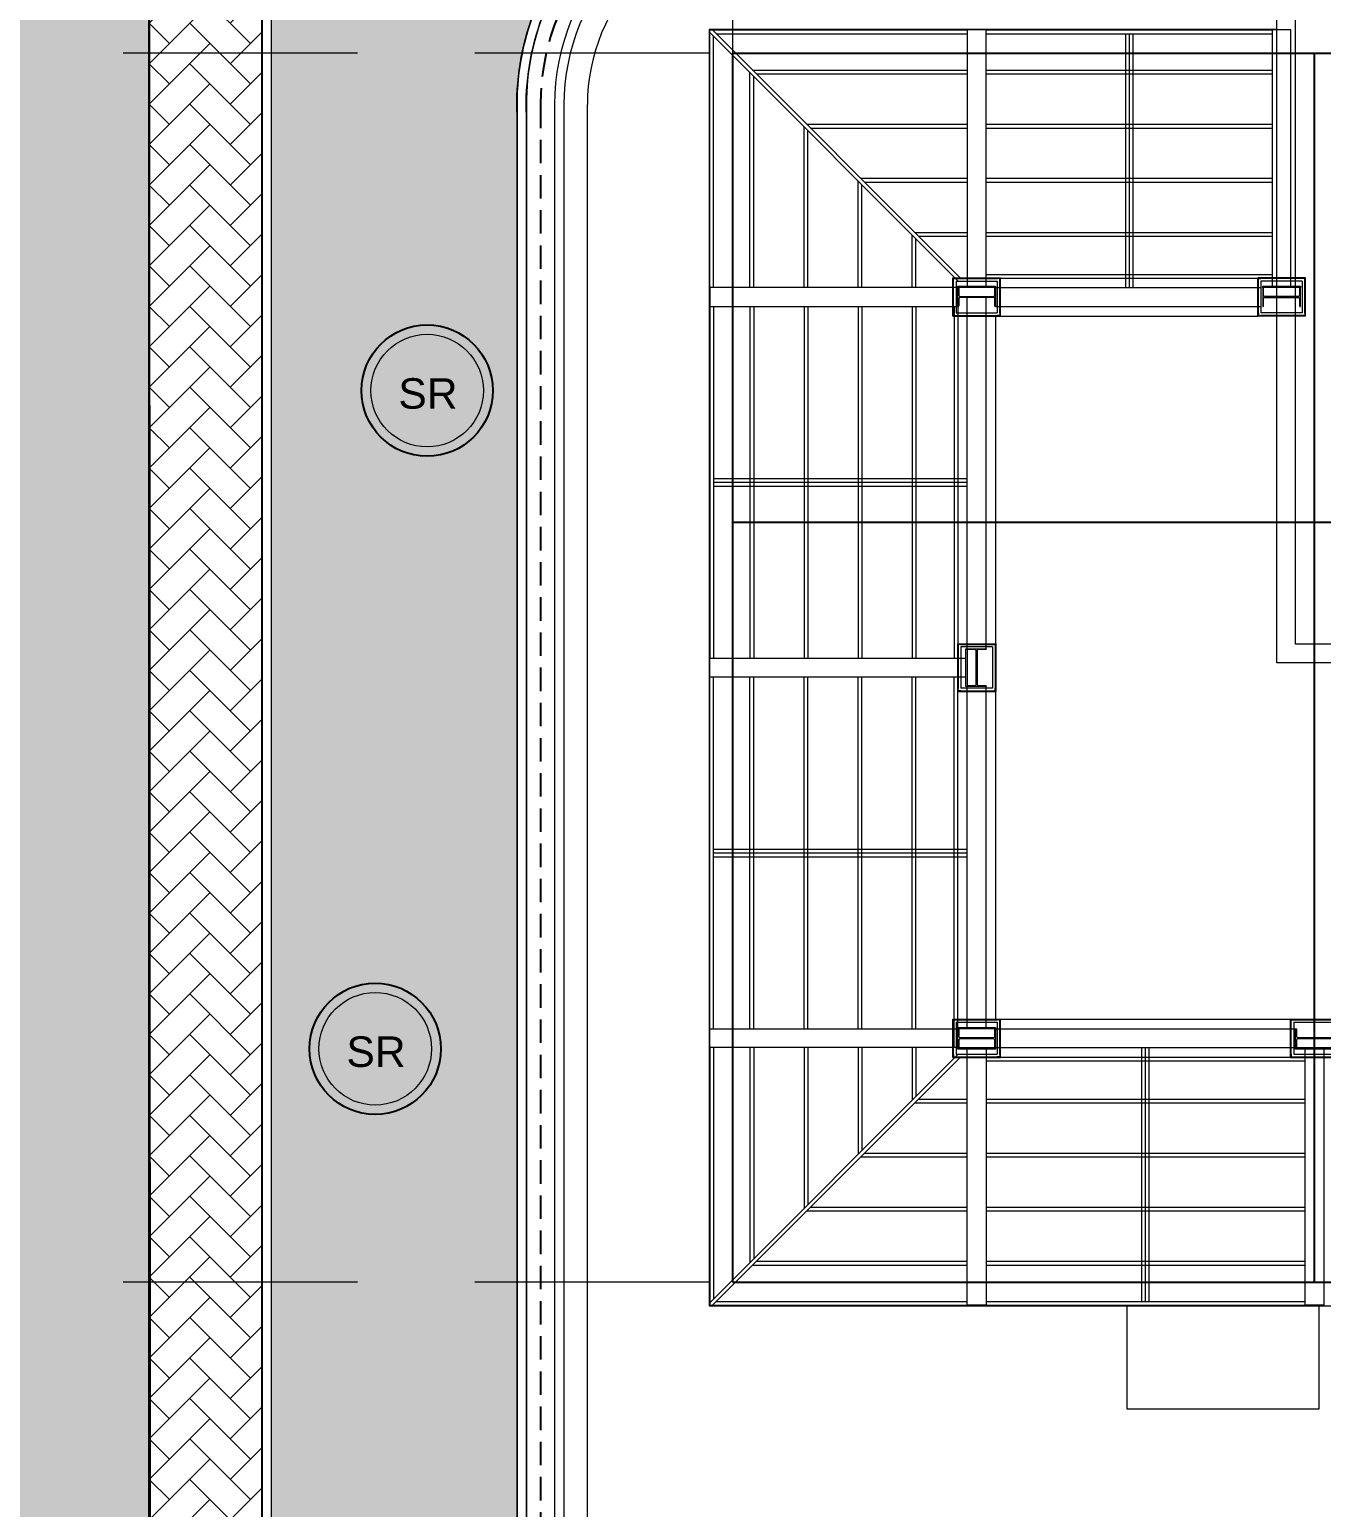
# Model space of a CAD drawing. Header units: inches. Extents: x 139 to 559, y -1 to 295.
# Drawn here: x 181.99 to 195.76, y 174.17 to 189.92 of the extents above; entities that cross this region are included whole.
import ezdxf
from ezdxf.enums import TextEntityAlignment as Align

# ---------------------------------------------------------------- set-up
doc = ezdxf.new("R2010")
doc.units = ezdxf.units.IN
doc.header["$MEASUREMENT"] = 0
doc.linetypes.add('$0$HIDDEN', pattern=[0.375, 0.25, -0.125])
doc.linetypes.add('HelipadXX$0$Core-03$0$HIDDEN', pattern=[0.375, 0.25, -0.125])
for name, color, linetype, lineweight in [('ars', 11, 'Continuous', 0), ('ARSIR', 31, 'Continuous', 5), ('ARSIR BETON', 8, 'Continuous', 5), ('ATAP', 3, 'Continuous', 20), ('besi siku', 70, 'Continuous', 9), ('DINDING2', 146, 'Continuous', 5), ('lan', 7, 'Continuous', 15), ('RUMPUT', 93, 'Continuous', 0), ('SANITAIR', 15, 'Continuous', 9), ('WF', 6, 'Continuous', 9)]:
    doc.layers.add(name, color=color, linetype=linetype, lineweight=lineweight)
doc.layers.add('as', color=1, linetype='Continuous', plot=False)
doc.layers.add('LANTAI', color=57, linetype='Continuous')
doc.layers.add('POLYLINE TPAK', color=4, linetype='Continuous', lineweight=20, plot=False)
doc.styles.get("Standard").update_dxf_attribs({"font": 'arial.ttf'})
pattern_1 = [(86.66968846814034, (37.07979678488971, 226.1472495293129), (-0.5066041251576352, 0.5692059985833484), [0.1428749999999999, -0.9347549999999997]), (41.66968846814034, (37.07979678488971, 226.1472495293129), (-0.5066044704663831, 0.5692063865624448), [0.142875, -0.6191249999999999]), (131.6696884681403, (37.07979678488971, 226.1472495293129), (-0.5692063865624448, -0.5066044704663831), [0.142875, -0.6191249999999999])]

# ---------------------------------------------------------------- blocks, each defined once
blk = doc.blocks.new('NOT. SR')
for radius in [0.7, 0.6]:
    blk.add_circle((0, 0), radius)
blk.add_text('SR', height=0.3250922322726625).set_placement((0.008316313864440872, -0.1932078653529175), align=Align.CENTER)
blk = doc.blocks.new('WF')
at = {"layer": 'ars'}
for p, q in [((-0.2540000000000759, 0.2040000000000042), (-0.2540000000000759, -0.2039999999999971)), ((0.2539999999999623, 0.2040000000000042), (-0.2540000000000759, 0.2040000000000042)), ((-0.2500000000000568, 0.2000000000000064), (-0.2500000000000568, -0.1999999999999993)), ((0.2499999999999432, 0.2000000000000064), (-0.2500000000000568, 0.2000000000000064)), ((-0.2470000000000709, 0.1715000000000053), (-0.2470000000000709, -0.1714999999999982)), ((0.2214999999999918, 0.1970000000000063), (-0.2215000000000487, 0.1970000000000063)), ((-0.2200000000000273, -0.1699999999999982), (-0.2200000000000273, 0.1700000000000053)), ((0.2199999999999704, 0.1700000000000053), (-0.2200000000000273, 0.1700000000000053)), ((0.2199999999999704, -0.1699999999999982), (0.2199999999999704, 0.1700000000000053)), ((0.2469999999999573, 0.1715000000000053), (0.2469999999999573, -0.1714999999999982)), ((0.2499999999999432, 0.2000000000000064), (0.2499999999999432, -0.1999999999999993)), ((0.2539999999999623, 0.2040000000000042), (0.2539999999999623, -0.2039999999999971)), ((0.2539999999999623, -0.2039999999999971), (-0.2540000000000759, -0.2039999999999971)), ((0.2499999999999432, -0.1999999999999993), (-0.2500000000000568, -0.1999999999999993)), ((0.2214999999999918, -0.1969999999999992), (-0.2215000000000487, -0.1969999999999992)), ((0.2199999999999704, -0.1699999999999982), (-0.2200000000000273, -0.1699999999999982))]:
    blk.add_line(p, q, dxfattribs=at)
for points in [[(-0.2200000000000273, 0.1985000000000063), (-0.2200000000000273, 0.2000000000000064), (-0.2500000000000568, 0.2000000000000064), (-0.2500000000000568, 0.1700000000000053), (-0.2485000000000355, 0.1700000000000053, 0.414213562373095), (-0.2470000000000709, 0.1715000000000053), (-0.2470000000000709, 0.1940000000000133, -0.414213562373095), (-0.2440000000000282, 0.1970000000000063), (-0.2215000000000487, 0.1970000000000063, 0.414213562373095)], [(0.2199999999999704, 0.1985000000000063), (0.2199999999999704, 0.2000000000000064), (0.2499999999999432, 0.2000000000000064), (0.2499999999999432, 0.1700000000000053), (0.2484999999999786, 0.1700000000000053, -0.414213562373095), (0.2469999999999573, 0.1715000000000053), (0.2469999999999573, 0.1940000000000133, 0.414213562373095), (0.2439999999999714, 0.1970000000000063), (0.2214999999999918, 0.1970000000000063, -0.414213562373095)], [(-0.2200000000000273, -0.1984999999999992), (-0.2200000000000273, -0.1999999999999993), (-0.2500000000000568, -0.1999999999999993), (-0.2500000000000568, -0.1699999999999982), (-0.2485000000000355, -0.1699999999999982, -0.414213562373095), (-0.2470000000000709, -0.1714999999999982), (-0.2470000000000709, -0.1940000000000062, 0.414213562373095), (-0.2440000000000282, -0.1969999999999992), (-0.2215000000000487, -0.1969999999999992, -0.414213562373095)], [(0.2199999999999704, -0.1984999999999992), (0.2199999999999704, -0.1999999999999993), (0.2499999999999432, -0.1999999999999993), (0.2499999999999432, -0.1699999999999982), (0.2484999999999786, -0.1699999999999982, 0.414213562373095), (0.2469999999999573, -0.1714999999999982), (0.2469999999999573, -0.1940000000000062, -0.414213562373095), (0.2439999999999714, -0.1969999999999992), (0.2214999999999918, -0.1969999999999992, 0.414213562373095)]]:
    blk.add_lwpolyline(points, format="xyb", close=True, dxfattribs=at)
at = {"layer": 'WF'}
blk.add_lwpolyline([(0.1919999999999504, 0.09599999999999298, -0.414213562373095), (0.1959999999999695, 0.09999999999999076), (0.1999999999999886, 0.09999999999999787), (0.1999999999999886, -0.09999999999999787), (0.1959999999999695, -0.09999999999999076, -0.414213562373095), (0.1919999999999504, -0.09599999999999298), (0.1919999999999504, -0.01950000000000429, 0.414213562373095), (0.1789999999999736, -0.006499999999999062), (-0.1790000000000305, -0.006499999999999062, 0.414213562373095), (-0.1920000000000641, -0.01950000000000429), (-0.1920000000000641, -0.09599999999999298, -0.414213562373095), (-0.1960000000000264, -0.09999999999999076), (-0.2000000000000455, -0.09999999999999787), (-0.2000000000000455, 0.09999999999999787), (-0.1960000000000264, 0.09999999999999076, -0.414213562373095), (-0.1920000000000641, 0.09599999999999298), (-0.1920000000000641, 0.0195000000000114, 0.414213562373095), (-0.1790000000000305, 0.006500000000006168), (0.1789999999999736, 0.006500000000006168, 0.414213562373095), (0.1919999999999504, 0.0195000000000114)], format="xyb", close=True, dxfattribs=at)
blk = doc.blocks.new('A.ATAP')
for points in [[(-24.40000008098372, 49.74999999895003), (-31.39999999103938, 49.74999999895003), (-31.39999999103938, 59.15000286785067), (-24.40000008098372, 59.15000286785067)], [(-24.60000008098372, 49.94999999895003), (-31.19999999103938, 49.94999999895003), (-31.19999999103938, 58.95000286785067), (-24.60000008098372, 58.95000286785067)]]:
    blk.add_lwpolyline(points, close=True)
at = {"layer": 'ars'}
for p, q in [((-31.39999999102062, 56.49999999914755), (-37.44999999108717, 56.49999999914756)), ((-37.44999999108717, 56.49999999914756), (-37.44999999120688, 42.89999999932935)), ((-34.39599999102537, 45.95400000115435), (-34.39599999102537, 53.44600000115425)), ((-34.39599999102537, 53.44600000115425), (-31.60399999113709, 53.44600000115425)), ((-34.39599999102537, 45.95400000115435), (-31.19599999105157, 45.95400000115435)), ((-37.44999999120688, 42.89999999932935), (-6.799999991137383, 42.89999999932935))]:
    blk.add_line(p, q, dxfattribs=at)
at = {"layer": 'as'}
for p, q in [((-37.19999999108705, 56.24999999914756), (37.2000000088164, 56.24999999914756)), ((-37.19999999120688, 43.1499999974667), (-37.19999999108705, 56.24999999914756)), ((-30.99999999113703, 43.1499999974667), (-30.99999999125686, 56.24999999914758)), ((-37.19999999109984, 51.24999999728492), (37.20000000880702, 51.24999999728492)), ((-37.19999999109984, 51.24999999728492), (37.20000000880702, 51.24999999728492)), ((-37.19999999120688, 43.1499999974667), (37.2000000088164, 43.14999999932935))]:
    blk.add_line(p, q, dxfattribs=at)
at = {"layer": 'ATAP'}
blk.add_lwpolyline([(-32.99999999113703, 42.8999999974667), (-32.99999999125345, 41.80036319501688), (-30.94999999155613, 41.80036319315423), (-30.94999999155613, 42.8999999974667)], dxfattribs=at)
at = {"layer": 'besi siku'}
for p, q in [((-37.44599999108709, 53.74999999732256), (-37.44599999108709, 56.4959999973226)), ((-37.44599999108709, 56.4959999973226), (-34.69999999108705, 56.4959999973226)), ((-37.4459999910871, 56.46771572607514), (-34.79999999108707, 53.82171572607513)), ((-37.41771571983964, 56.4959999973226), (-34.77171571983961, 53.84999999732258)), ((-37.40599999108709, 53.74999999732256), (-37.40599999108709, 56.42771572607514)), ((-37.37771571983964, 56.45599999732259), (-34.69999999108705, 56.4559999973226)), ((-34.49999999108706, 56.4959999973226), (-31.44999999113362, 56.4959999973226)), ((-34.49999999108706, 56.4559999973226), (-31.44999999113362, 56.4559999973226)), ((-33.01499999111205, 56.45600000216176), (-33.01499999111204, 53.75000000216171)), ((-32.97499999111204, 56.45600000216176), (-32.97499999111204, 53.75000000216171)), ((-32.93499999111204, 56.45600000216176), (-32.93499999111204, 53.75000000216171)), ((-37.01660838398211, 53.74999999732256), (-37.0166083839821, 56.03832411897015)), ((-36.98832411273465, 56.06660839021762), (-34.69999999108705, 56.06660839021762)), ((-36.97660838398215, 53.74999999732256), (-36.97660838398215, 55.9983241189702)), ((-36.94832411273469, 56.02660839021766), (-34.69999999108705, 56.02660839021765)), ((-34.49999999108706, 56.06660839021762), (-31.44999999113362, 56.06660839021762)), ((-34.49999999108706, 56.02660839021765), (-31.44999999113362, 56.02660839021765)), ((-36.44060343315365, 53.74999999732256), (-36.44060343315365, 55.4623191681417)), ((-36.41231916190619, 55.49060343938915), (-34.69999999108705, 55.49060343938915)), ((-36.37231916190622, 55.4506034393892), (-34.69999999108705, 55.45060343938919)), ((-34.49999999108706, 55.49060343938915), (-31.44999999113362, 55.49060343938915)), ((-34.49999999108706, 55.45060343938919), (-31.44999999113362, 55.45060343938919)), ((-36.40060343315368, 53.74999999732256), (-36.40060343315368, 55.42231916814173)), ((-35.86459848232519, 53.74999999732256), (-35.86459848232519, 54.88631421731324)), ((-35.83631421107771, 54.91459848856069), (-34.69999999108705, 54.91459848856069)), ((-35.82459848232522, 53.74999999732256), (-35.82459848232521, 54.84631421731327)), ((-35.79631421107776, 54.87459848856073), (-34.69999999108705, 54.87459848856073)), ((-34.49999999108706, 54.91459848856069), (-31.44999999113362, 54.91459848856069)), ((-34.49999999108706, 54.87459848856073), (-31.44999999113362, 54.87459848856073)), ((-35.26030926024926, 54.33859353773223), (-34.69999999108705, 54.33859353773223)), ((-34.49999999108706, 54.33859353773223), (-31.44999999113362, 54.33859353773223)), ((-35.28859353149672, 53.74999999732256), (-35.28859353149672, 54.31030926648477)), ((-35.24859353149676, 53.74999999732256), (-35.24859353149676, 54.27030926648482)), ((-35.2203092602493, 54.29859353773227), (-34.69999999108705, 54.29859353773227)), ((-34.49999999108706, 54.29859353773227), (-31.44999999113362, 54.29859353773227)), ((-34.49999999108706, 53.88999999732258), (-31.44999999113362, 53.88999999732258)), ((-34.49999999108706, 53.84999999732258), (-31.44999999113362, 53.84999999732258)), ((-37.44599999108709, 53.55000000115425), (-37.44599999108709, 49.80000000115429)), ((-37.40599999108709, 53.55000000115425), (-37.40599999108709, 49.80000000115429)), ((-37.01660838398211, 53.55000000115425), (-37.01660838398211, 49.80000000115429)), ((-36.97660838398215, 53.55000000115425), (-36.97660838398215, 49.80000000115429)), ((-36.44060343315365, 53.55000000115425), (-36.44060343315365, 49.80000000115429)), ((-36.40060343315368, 53.55000000115425), (-36.40060343315368, 49.80000000115429)), ((-35.86459848232519, 53.55000000115425), (-35.86459848232519, 49.80000000115429)), ((-35.82459848232522, 53.55000000115425), (-35.82459848232522, 49.80000000115429)), ((-35.28859353149672, 53.55000000115425), (-35.28859353149672, 49.80000000115429)), ((-35.24859353149676, 53.55000000115425), (-35.24859353149676, 49.80000000115429)), ((-34.83999999108707, 53.55000000115426), (-34.83999999108707, 49.80000000115429)), ((-34.79999999108707, 53.55000000115426), (-34.79999999108707, 49.80000000115429)), ((-37.40599999552892, 51.71500000115427), (-34.69999999552888, 51.71500000115427)), ((-37.40599999552892, 51.67500000115426), (-34.69999999552888, 51.67500000115427)), ((-37.40599999552892, 51.63500000115427), (-34.69999999552888, 51.63500000115427)), ((-37.44599999108709, 45.85000000115434), (-37.44599999108709, 49.6000000011543)), ((-37.40599999108709, 45.85000000115434), (-37.40599999108709, 49.6000000011543)), ((-37.01660838398211, 45.85000000115434), (-37.01660838398211, 49.6000000011543)), ((-36.97660838398215, 45.85000000115434), (-36.97660838398215, 49.6000000011543)), ((-36.44060343315365, 45.85000000115434), (-36.44060343315365, 49.6000000011543)), ((-36.40060343315368, 45.85000000115434), (-36.40060343315368, 49.6000000011543)), ((-35.86459848232519, 45.85000000115434), (-35.86459848232519, 49.6000000011543)), ((-35.82459848232522, 45.85000000115434), (-35.82459848232522, 49.6000000011543)), ((-35.28859353149672, 45.85000000115434), (-35.28859353149672, 49.6000000011543)), ((-35.24859353149676, 45.85000000115434), (-35.24859353149676, 49.6000000011543)), ((-34.83999999108707, 45.65000000115435), (-34.83999999108707, 49.6000000011543)), ((-34.79999999108707, 45.65000000115435), (-34.79999999108707, 49.6000000011543)), ((-37.40599999552892, 47.76500000115432), (-34.69999999552888, 47.76500000115432)), ((-37.40599999552892, 47.72500000115431), (-34.69999999552888, 47.72500000115432)), ((-37.40599999552892, 47.68500000115432), (-34.69999999552888, 47.68500000115432)), ((-37.44599999108709, 45.65000000115435), (-37.44599999108709, 42.90400000115432)), ((-37.4459999910871, 42.93228427240177), (-34.79999999108707, 45.57828427240179)), ((-37.41771571983965, 42.90400000115432), (-34.77171571983961, 45.55000000115433)), ((-37.40599999108709, 45.65000000115435), (-37.40599999108709, 42.97228427240179)), ((-37.01660838398211, 45.65000000115435), (-37.0166083839821, 43.36167587950676)), ((-36.97660838398215, 45.65000000115435), (-36.97660838398215, 43.40167587950672)), ((-36.44060343315365, 45.65000000115435), (-36.44060343315365, 43.93768083033521)), ((-36.40060343315368, 45.65000000115435), (-36.40060343315368, 43.97768083033517)), ((-35.86459848232519, 45.65000000115435), (-35.86459848232519, 44.51368578116367)), ((-35.82459848232522, 45.65000000115435), (-35.82459848232521, 44.55368578116364)), ((-35.28859353149672, 45.65000000115435), (-35.28859353149672, 45.08969073199213)), ((-35.24859353149676, 45.65000000115435), (-35.24859353149676, 45.1296907319921)), ((-34.49999999108706, 45.55000000115434), (-31.09999999111324, 45.55000000115434)), ((-32.83999999110015, 42.94399999671252), (-32.83999999110015, 45.64999999671257)), ((-32.79999999110014, 42.94399999671252), (-32.79999999110015, 45.64999999671257)), ((-32.75999999110015, 42.94399999671252), (-32.75999999110015, 45.64999999671257)), ((-34.49999999108706, 45.51000000115434), (-31.09999999111324, 45.51000000115434)), ((-35.26030926024925, 45.06140646074468), (-34.69999999108705, 45.06140646074468)), ((-35.2203092602493, 45.10140646074466), (-34.69999999108705, 45.10140646074465)), ((-34.49999999108706, 45.10140646074465), (-31.09999999111324, 45.10140646074465)), ((-34.49999999108706, 45.06140646074468), (-31.09999999111324, 45.06140646074468)), ((-35.83631421107772, 44.48540150991622), (-34.69999999108705, 44.48540150991622)), ((-35.79631421107776, 44.52540150991619), (-34.69999999108705, 44.52540150991619)), ((-34.49999999108706, 44.52540150991619), (-31.09999999111324, 44.52540150991619)), ((-34.49999999108706, 44.48540150991622), (-31.09999999111324, 44.48540150991622)), ((-36.37231916190622, 43.94939655908772), (-34.69999999108705, 43.94939655908772)), ((-34.49999999108706, 43.94939655908772), (-31.09999999111324, 43.94939655908772)), ((-36.41231916190619, 43.90939655908777), (-34.69999999108705, 43.90939655908776)), ((-34.49999999108706, 43.90939655908776), (-31.09999999111324, 43.90939655908776)), ((-36.98832411273467, 43.3333916082593), (-34.69999999108705, 43.3333916082593)), ((-36.94832411273469, 43.37339160825926), (-34.69999999108705, 43.37339160825926)), ((-34.49999999108706, 43.3733916082593), (-31.09999999111324, 43.3733916082593)), ((-34.49999999108706, 43.3333916082593), (-31.09999999111324, 43.3333916082593)), ((-37.44599999108709, 42.90400000115432), (-34.69999999108705, 42.90400000115432)), ((-37.37771571983966, 42.94400000115431), (-34.69999999108705, 42.94400000115431)), ((-34.49999999108706, 42.94400000115431), (-31.09999999111324, 42.94400000115431)), ((-34.49999999108706, 42.90400000115432), (-31.09999999111324, 42.90400000115432))]:
    blk.add_line(p, q, dxfattribs=at)
at = {"layer": 'lan'}
for p, q in [((-31.39999999102062, 49.74999999895003), (-31.39999999102062, 57.6999999376356)), ((-24.40000008096496, 49.74999999895003), (-31.39999999102062, 49.74999999895003))]:
    blk.add_line(p, q, dxfattribs=at)
at = {"layer": 'WF'}
for p, q in [((-34.39999999102537, 53.75000000115426), (-31.56999999113705, 53.75000000115426)), ((-34.69999999102536, 49.90000000115432), (-34.69999999102536, 53.64350000115425)), ((-34.49999999102538, 49.90000000115432), (-34.49999999102538, 53.64350000115425)), ((-34.39999999102536, 53.55000000115426), (-31.56999999113705, 53.55000000115426)), ((-34.69999999102536, 45.86600000115435), (-34.69999999102536, 49.50000000115428)), ((-34.49999999102538, 45.86600000115435), (-34.49999999102538, 49.50000000115428)), ((-34.39999999102536, 45.85000000115434), (-31.19999999105156, 45.85000000115434)), ((-34.39999999102537, 45.65000000115435), (-31.19999999105156, 45.65000000115435))]:
    blk.add_line(p, q, dxfattribs=at)
for points in [[(-34.4999999910254, 53.76600000118719), (-34.4999999910254, 56.49600000118719), (-34.69999999102535, 56.49600000118719), (-34.69999999102539, 53.76600000118719)], [(-31.24999999113708, 53.76600000301691), (-31.24999999113707, 56.49600000301691), (-31.44999999113702, 56.49600000301691), (-31.44999999113707, 53.76600000301691)], [(-34.79999999102537, 53.75000000115426), (-37.44599999102537, 53.75000000115426), (-37.44599999102537, 53.55000000115426), (-34.79999999102538, 53.55000000115426)], [(-34.7159999910254, 49.6000000011543), (-37.44599999108706, 49.6000000011543), (-37.44599999108706, 49.8000000011543), (-34.7159999910254, 49.8000000011543)], [(-34.79999999102537, 45.64999999755924), (-37.44599999102537, 45.64999999755924), (-37.44599999102537, 45.84999999755924), (-34.79999999102538, 45.84999999755924)], [(-34.49999999102538, 45.63399999755924), (-34.49999999102538, 42.90399999755924), (-34.69999999102536, 42.90399999755924), (-34.69999999102536, 45.63399999755924)], [(-30.89999999118074, 45.63399999755924), (-30.89999999118074, 42.90399999755924), (-31.09999999118073, 42.90399999755924), (-31.09999999118073, 45.63399999755924)]]:
    blk.add_lwpolyline(points, dxfattribs=at)
for points in [[(-34.79999999102542, 53.75000000118718), (-34.79999999102542, 53.76600000118719), (-34.39999999102538, 53.76600000118719), (-34.39999999102538, 53.75000000118718)], [(-31.54999999113709, 53.7500000030169), (-31.54999999113709, 53.76600000301691), (-31.14999999113705, 53.76600000301691), (-31.14999999113705, 53.7500000030169)], [(-34.69999999102539, 49.50000000118722), (-34.7159999910254, 49.50000000118722), (-34.7159999910254, 49.90000000118725), (-34.69999999102539, 49.90000000118725)], [(-34.39999999122313, 45.86600000115435), (-34.39999999122313, 45.85000000115435), (-34.79999999122317, 45.85000000115435), (-34.79999999122317, 45.86600000115435)], [(-34.39999999102533, 45.64999999755924), (-34.39999999102533, 45.63399999755924), (-34.79999999102537, 45.63399999755924), (-34.79999999102537, 45.64999999755924)], [(-30.79999999118069, 45.64999999755924), (-30.79999999118069, 45.63399999755924), (-31.19999999118073, 45.63399999755924), (-31.19999999118073, 45.64999999755924)]]:
    blk.add_lwpolyline(points, close=True, dxfattribs=at)
for p, rotation in [((-34.5999999910254, 53.65000000115425), 180), ((-34.59999999102537, 49.70000000115433), 90), ((-34.59999999122318, 45.75000000115435), 180), ((-30.99999999124937, 45.75000000112142), 180)]:
    blk.add_blockref('WF', p, dxfattribs=dict(at, rotation=rotation))
at = {"layer": 'WF', "xscale": -1, "rotation": 180}
blk.add_blockref('WF', (-31.34999999113702, 53.65000000298397), dxfattribs=at)

msp = doc.modelspace()

# ---------------------------------------------------------------- hatches: boundary and pattern name
at = {"layer": 'ARSIR'}
h = msp.add_hatch(dxfattribs=at)
h.set_pattern_fill('AR-HBONE', color=256, scale=0.003, style=0)
h.set_pattern_definition([(45, (37.07979678488971, 226.1472495293129), (4.263256414560601e-17, 0.4310522938113194), [0.9144000000000001, -0.3048]), (135, (37.29532278488971, 226.362775529313), (4.263256414560601e-17, 0.4310522938113194), [0.9144000000000001, -0.3048])])
edge = h.paths.add_edge_path()
edge.add_arc((191.2827530460387, 190.0678956543874), 15.19998324846395, 89.99999999999604, 179.9999999982171)
edge.add_line((176.0827697975748, 190.0678956548604), (176.0827697958074, 133.2715304004354))
edge.add_arc((191.2827692281026, 133.2715303999624), 15.19999943229521, 179.9999999982171, 214.2302885441299)
edge.add_line((178.7156632049422, 124.7212187714648), (179.7077968028932, 125.3962385326868))
edge.add_arc((191.2827486305766, 133.2715098016121), 13.99997883471085, 179.9999999982458, 214.2302680237529, ccw=False)
edge.add_line((177.2827697958658, 133.2715098020407), (177.2827697976046, 190.0678956548161))
edge.add_arc((191.2827530460388, 190.0678956543874), 13.99998324843415, 90, 179.9999999982458, ccw=False)
edge.add_line((191.2827530460388, 204.0678789028216), (270.5465688321954, 204.0678789028216))
edge.add_arc((270.5465688321954, 204.9086305199022), 0.8407516170806038, 270.0000000000019, 359.9969732944158)
edge.add_line((271.3873204481029, 204.9085861063758), (191.2827530460398, 205.2678789028514))
h = msp.add_hatch(dxfattribs=at)
h.set_pattern_fill('AR-HBONE', color=256, scale=0.003, style=0)
h.set_pattern_definition([(45, (183.2674889524655, 164.5562491017591), (4.263256414560601e-17, 0.4310522938113194), [0.9144000000000001, -0.3048]), (135, (183.4830149524655, 164.7717751017591), (4.263256414560601e-17, 0.4310522938113194), [0.9144000000000001, -0.3048])])
edge = h.paths.add_edge_path()
edge.add_line((184.4674891531389, 164.6615288299662), (183.2674889524675, 164.6615288301367))
edge.add_line((183.2674889524675, 164.6615288301367), (183.2674889524656, 189.9562649485786))
edge.add_arc((191.2674722009004, 189.9562649485785), 7.999983248434745, 90.00000000000023, 179.9999999999997, ccw=False)
edge.add_line((191.2674722009003, 197.9562481970133), (191.2827530461605, 197.95624729592))
edge.add_line((191.2827530461605, 197.95624729592), (191.2827530461605, 196.7562470945383))
edge.add_line((191.2827530461605, 196.7562470945383), (191.2674722009171, 196.7562479956316))
edge.add_arc((191.2674722009171, 189.9562649485618), 6.799983047069759, 90, 179.9999999983974)
edge.add_line((184.4674891538473, 189.956264948752), (184.4674891531389, 164.6615288301032))
at = {"layer": 'ARSIR BETON'}
h = msp.add_hatch(dxfattribs=at)
h.set_pattern_fill('AR-HBONE', color=256, scale=0.004, style=0)
h.set_pattern_definition([(45, (37.07979678488971, 226.1472495293129), (5.684341886080802e-17, 0.5747363917484258), [1.2192, -0.4064]), (135, (37.36716478488971, 226.4346175293129), (5.684341886080802e-17, 0.5747363917484258), [1.2192, -0.4064])])
edge = h.paths.add_edge_path()
edge.add_arc((191.2827530460388, 190.0678956543874), 13.99998324843415, 90, 180)
edge.add_line((177.2827697976046, 190.0678956543874), (177.2827697958809, 133.2715303996917))
edge.add_arc((191.2827486305768, 133.2715098016121), 13.99997883471105, 179.9999157010851, 263.1191927485166)
edge.add_line((189.6054912243188, 119.3723654047253), (189.6054912243184, 112.3226705917808))
edge.add_line((189.6054912243184, 112.3226705917808), (189.7054912243192, 112.3226705917808))
edge.add_line((189.7054912243192, 112.3226705917808), (189.705491224319, 112.2226705917809))
edge.add_line((189.705491224319, 112.2226705917809), (201.7054912243115, 112.2226705917805))
edge.add_line((201.7054912243115, 112.2226705917805), (201.7054912496359, 119.2715309675217))
edge.add_line((201.7054912496359, 119.2715309675217), (380.2200184182929, 119.2715309631573))
edge.add_arc((380.2200184175784, 133.271530397784), 13.99999943462672, 270.0000000029237, 359.9999999993218)
edge.add_line((394.2200178522052, 133.2715303976183), (394.2200178527473, 186.8365306403635))
edge.add_arc((380.0700144284386, 186.8365266512287), 14.15000342430926, 1.615268768599631e-05, 89.99998380649028)
edge.add_line((380.0700184276549, 200.9865300755374), (288.3872765684852, 200.9865301410767))
edge.add_arc((288.3872765719509, 203.9865301406582), 2.999999999581492, 180.0000000198341, 269.9999999338081, ccw=False)
edge.add_line((285.3872765723694, 203.9865301396197), (285.3985681154834, 204.9823001466166))
edge.add_line((285.3985681154834, 204.9823001466166), (271.3873246073365, 205.1475171556722))
edge.add_line((271.3873246073365, 205.1475171556722), (271.3873204512137, 204.9086303990666))
edge.add_arc((270.5465688308253, 204.90863052321), 0.8407516203884131, 270.00000009337174, 359.9999915398413, ccw=False)
edge.add_line((270.5465688321954, 204.0678789028216), (191.2827530460388, 204.0678789028216))
edge = h.paths.add_edge_path()
edge.add_line((191.2672355975751, 197.9562481935145), (265.7565847507126, 197.9584512519224))
edge.add_arc((265.7568436984304, 189.2029500703031), 8.755501185448518, 41.34299786484178, 90.00169454735197, ccw=False)
edge.add_line((272.3301992487418, 194.9865300876956), (332.5823111287879, 194.9865300876956))
edge.add_line((332.5823111287879, 194.9865300876955), (332.5823111294587, 191.871529060519))
edge.add_line((332.5823111294587, 191.8715290605191), (340.1822420460586, 191.8715290631811))
edge.add_line((340.1822420460586, 191.8715290631811), (340.1822420691279, 194.9865300704816))
edge.add_line((340.1822420691279, 194.9865300704816), (380.0700186656723, 194.9865296794636))
edge.add_arc((380.0700185857783, 186.8365304170786), 8.149999262385025, -2.2737367544323206e-13, 89.99999943833228, ccw=False)
edge.add_line((388.2200178481633, 186.8365304170786), (388.2200178481633, 163.1715301763664))
edge.add_line((388.2200178481633, 163.1715301763664), (388.2200178453184, 157.7117318763081))
edge.add_line((388.2200178453184, 157.7117318763081), (388.2200178477973, 133.271530398664))
edge.add_arc((380.2200184175098, 133.2715303978526), 7.999999430287525, -89.99999999975239, 5.811386927234707e-09, ccw=False)
edge.add_line((380.2200184175443, 125.2715309675651), (191.2827530423658, 125.2715309667489))
edge.add_arc((191.1850453941413, 133.1732207511342), 7.902293858948923, 180.1231675278102, 270.7084498023279, ccw=False)
edge.add_line((183.2827697939069, 133.1562333699121), (183.2674892419708, 189.9541127231707))
edge.add_arc((191.2674722009004, 189.9562649485785), 7.999983248434781, 90.00169455004323, 180.015414211516, ccw=False)
at = {"layer": 'RUMPUT'}
h = msp.add_hatch(dxfattribs=at)
h.set_pattern_fill('GRASS', color=256, scale=0.03, angle=356.6696884681404, style=0)
h.set_pattern_definition(pattern_1)
edge = h.paths.add_edge_path()
edge.add_line((173.8596473018068, 124.7086841961878), (178.5194686754951, 124.7086841961878))
edge.add_line((178.5194686754951, 124.7086841961878), (178.576989384379, 124.7478196964552))
edge.add_arc((191.2745198704961, 133.2689901792037), 15.29175028706457, 179.9904195417624, 213.8651193647624, ccw=False)
edge.add_line((175.9827697972054, 133.2715471210163), (175.9827697975748, 190.0678956543905))
edge.add_arc((191.2827115528424, 190.0679371475861), 15.29994175532382, 89.99902697357118, 180.0001553852311, ccw=False)
edge.add_line((191.282971384331, 205.3678789007036), (269.9053067584439, 205.0253270853659))
edge.add_line((269.9053067584439, 205.0253270853659), (167.2318890602109, 206.0180894513984))
edge.add_line((167.2318890602109, 206.0180894513984), (167.5209522787765, 198.8984623769369))
edge.add_line((167.5209522787765, 198.8984623769369), (170.7476549029263, 161.1322737417141))
edge.add_line((170.7476549029263, 161.1322737417141), (173.8596473018068, 124.7086841961878))
h = msp.add_hatch(dxfattribs=at)
h.set_pattern_fill('GRASS', color=256, scale=0.03, angle=356.6696884681404, style=0)
h.set_pattern_definition(pattern_1)
edge = h.paths.add_edge_path()
edge.add_line((222.8076111792173, 191.8715291200184), (222.8076111793155, 197.4562477464109))
edge.add_arc((222.4076111793156, 197.4562477464179), 0.3999999999999773, 359.9999999989924, 450.000000000004)
edge.add_line((222.4076111793155, 197.8562477464179), (221.7659464513364, 197.8562477464179))
edge.add_arc((221.7659464513364, 197.4562477464179), 0.4000000000000021, 90, 179.8248949484122)
edge.add_line((221.3659483193573, 197.4574702083898), (221.3518862075982, 192.8562486040339))
edge.add_line((221.3518862075982, 192.8562486040339), (191.1674722008954, 192.8562477435673))
edge.add_line((191.1674722008954, 192.8562477435673), (191.1674722010819, 196.6555021341587))
edge.add_arc((191.2674721969896, 189.9562653992691), 6.699983046939429, 90.85519477074263, 179.9999999990425)
edge.add_line((184.5674891500502, 189.956265399381), (184.5674891548407, 164.7715288434159))
edge.add_line((184.5674891548407, 164.7715288434159), (189.4120614975618, 164.7715310903612))
edge.add_arc((189.4168289843556, 165.1662998175703), 0.3947975138126398, 269.3080921184508, 360.6780141321439)
edge.add_line((189.8115988560339, 165.1709715760959), (189.8115988554121, 170.2314407169422))
edge.add_line((189.8115988554121, 170.2314407169422), (194.9669349657003, 170.2314447087686))
edge.add_arc((194.9651651788577, 170.6314407485308), 0.3999999549636802, 270.2535041474397, 359.9999996728059)
edge.add_line((195.3651651338214, 170.6314407462466), (195.3651651342994, 172.5215302302063))
edge.add_line((195.3651651342994, 172.5215302302063), (187.1872774384456, 172.5215302302375))
edge.add_line((187.1872774384456, 172.5215302302375), (187.1872774730702, 189.0041720781548))
edge.add_arc((189.939072412773, 189.1174584457779), 2.754125848842658, 90.36187236940839, 182.3574313061966, ccw=False)
edge.add_line((189.9216778432424, 191.8715293635674), (222.8076111792173, 191.8715291200184))

# ---------------------------------------------------------------- linework, layer by layer
for centre in [(186.2295293032055, 186.0738985723387), (185.6758840726343, 179.059332685319)]:
    msp.add_circle(centre, 0.6999999999999602)
at = {"layer": 'ARSIR', "linetype": 'HelipadXX$0$Core-03$0$HIDDEN', "ltscale": 10}
msp.add_line((189.487276578152, 189.536530142739), (189.4872765869193, 238.494026435679), dxfattribs=at)
for points in [[(189.2372765870658, 189.671530230101), (156.1216929831185, 189.6715302299695)], [(189.2372765870837, 176.5715302302348), (156.1216929822213, 176.5715302301566)]]:
    msp.add_lwpolyline(points, dxfattribs=at)
at = {"layer": 'as', "linetype": '$0$HIDDEN'}
msp.add_line((187.4372775257968, 189.1215284836568), (187.43727749112, 173.2215293507101), dxfattribs=at)
msp.add_arc((189.9372775257968, 189.1215284839212), 2.5, 89.99999999991859, 180.0000000060578, dxfattribs=at)
at = {"layer": 'DINDING2'}
msp.add_lwpolyline([(222.9076111792155, 191.7715291192778), (222.9076111793155, 197.4562477464091, 0.4142135623782487), (222.4076111793155, 197.9562477464179), (221.7659464513364, 197.9562477464179, 0.4133187169478473), (221.2659487863626, 197.4577758238827), (221.2521913575023, 192.9562486011919), (191.2674722009003, 192.9562477464179), (191.2674722010868, 196.7562475450362), (191.2674721971032, 196.7562484462085, 0.4142135623730921), (184.4674891500502, 189.9562653993827), (184.4674891548597, 164.6715287970352), (189.4114917575909, 164.6715310900969, 0.4204828780974549), (189.9115988560338, 165.1715298992755), (189.9115988554244, 170.1314407943731), (194.9671439025634, 170.1314447089303, 0.4130549225027141), (195.4651651338214, 170.6314407456755), (195.4651651343246, 172.6215302302059), (187.2872774386557, 172.6215302302371), (187.2872774730745, 189.006248647269, -0.4246437879642222), (189.9219965569798, 191.7715293635651), (222.9076111792155, 191.7715291192778)], format="xyb", dxfattribs=at)
msp.add_lwpolyline([(222.8076111792173, 191.8715291200184), (222.8076111793155, 197.4562477464109, 0.4142135623782516), (222.4076111793155, 197.8562477464179), (221.7659464513364, 197.8562477464179, 0.4133187169478498), (221.3659483193573, 197.4574702083898), (221.3518862075982, 192.8562486040339), (191.1674722008954, 192.8562477435673), (191.1674722010819, 196.6555021341586, 0.4098485749977736), (184.5674891500502, 189.956265399381), (184.5674891548407, 164.7715288434159), (189.4120614975618, 164.7715310903612, 0.4212340023123881), (189.8115988560339, 165.1709715760959), (189.8115988554121, 170.2314407169422), (194.9669349657003, 170.2314447087686, 0.4129182528587316), (195.3651651338214, 170.6314407462466), (195.3651651342994, 172.5215302302063), (187.1872774384456, 172.5215302302375), (187.1872774730702, 189.0041720781548, -0.4244519471348883), (189.9216778432424, 191.8715293635674)], format="xyb", close=True, dxfattribs=at)
at = {"layer": 'lan'}
msp.add_line((187.9372774910671, 173.7215293507084), (187.9372775257968, 189.1215284837097), dxfattribs=at)
for centre in [(189.9372775258154, 189.1215284839212), (189.9372775257968, 189.1215284839212)]:
    msp.add_arc(centre, 2, 89.99999999991859, 180.0000000060578, dxfattribs=at)
at = {"layer": 'LANTAI'}
for points in [[(191.2674722009004, 197.9562481970133, 0.4142135623731159), (183.2674889524656, 189.9562649485779), (183.2827697939069, 133.1562333699204, 0.4172086714596315), (191.2827530423657, 125.2715309667489), (380.2200184178959, 125.2715309675651, 0.4142135623572847), (388.2200178477974, 133.2715303978068), (388.2200178453184, 157.7117318763081), (388.2200178453184, 157.7117318763081), (388.2200178481633, 163.1715301763664), (388.2200178481633, 163.1715301763664), (388.2200178481633, 186.8365304170787, 0.4142135595018686), (380.0700186656725, 194.9865296794636), (340.1822420691279, 194.9865300704816), (340.1822420460586, 191.8715290631811), (332.5823111294587, 191.8715290605191), (332.582311128788, 194.9865300876955), (272.3301992487418, 194.9865300876956, 0.2155546282458439), (265.7568436984303, 197.9584512557516), (191.2674722009004, 197.9562481970133)], [(184.4674891531389, 164.6615288299662), (183.2674889524675, 164.6615288301367), (183.2674889524656, 189.9562649485786, -0.4142135623730922), (191.2674722009003, 197.9562481970133), (191.2827530461605, 197.95624729592), (191.2827530461605, 196.7562470945383), (191.2674722009171, 196.7562479956316, 0.4142135623649036), (184.4674891538473, 189.956264948752), (184.4674891531389, 164.6615288301032)]]:
    msp.add_lwpolyline(points, format="xyb", dxfattribs=at)
at = {"layer": 'POLYLINE TPAK'}
msp.add_lwpolyline([(184.4674891531389, 164.6615288301032), (184.4674891538473, 189.956264948545, -0.414213562373093), (191.2674722009003, 196.7562479956316), (191.2827530461605, 196.7562470945383)], format="xyb", dxfattribs=at)
at = {"layer": 'SANITAIR'}
msp.add_line((187.1872775257968, 189.1215284836304), (187.1872774911464, 172.9715293507132), dxfattribs=at)
for points in [[(222.9076111792155, 191.7715282397471), (202.6872750425865, 191.7715283894963), (202.6872752651606, 192.52152856689), (194.887277164935, 192.5215266628457), (194.8872771593806, 191.7715284472621), (189.9372775258007, 191.7715284839212, 0.4142135624044838), (187.2872775257969, 189.121528483641), (187.2872774911358, 173.0715293507128), (195.3651651955781, 173.0715293506819)], [(222.9076111792155, 191.4715282397471), (202.3872749535569, 191.4715283917181), (202.387275176131, 192.2215284936575), (195.1872771627133, 192.2215267360782), (195.1872771571589, 191.4715284450403), (189.9372775258002, 191.4715284839212, 0.4142135624044847), (187.5872775257969, 189.1215284836727), (187.5872774911041, 173.3715293507117), (195.365165195659, 173.3715293506819)], [(222.9076111792155, 191.3715282397471), (202.2872749238804, 191.3715283924587), (202.2872751464544, 192.1215284692466), (195.2872771619727, 192.121526760489), (195.2872771564183, 191.3715284442998), (189.9372775258001, 191.3715284839212, 0.4142135624044846), (187.6872775257968, 189.1215284836832), (187.6872774910935, 173.4715293507114), (195.365165195686, 173.4715293506819)]]:
    msp.add_lwpolyline(points, format="xyb", dxfattribs=at)
msp.add_arc((189.9372775257968, 189.1215284839212), 2.75, 89.99999999991859, 180.0000000060578, dxfattribs=at)

# ---------------------------------------------------------------- block references
at = {"layer": 'POLYLINE TPAK'}
msp.add_blockref('A.ATAP', (226.6872766340525, 133.4215302322474), dxfattribs=at)
at = {"layer": 'SANITAIR'}
for p in [(186.2295293032055, 186.0738985723387), (185.6758840726343, 179.059332685319)]:
    msp.add_blockref('NOT. SR', p, dxfattribs=at)

doc.saveas('drawing.dxf')
